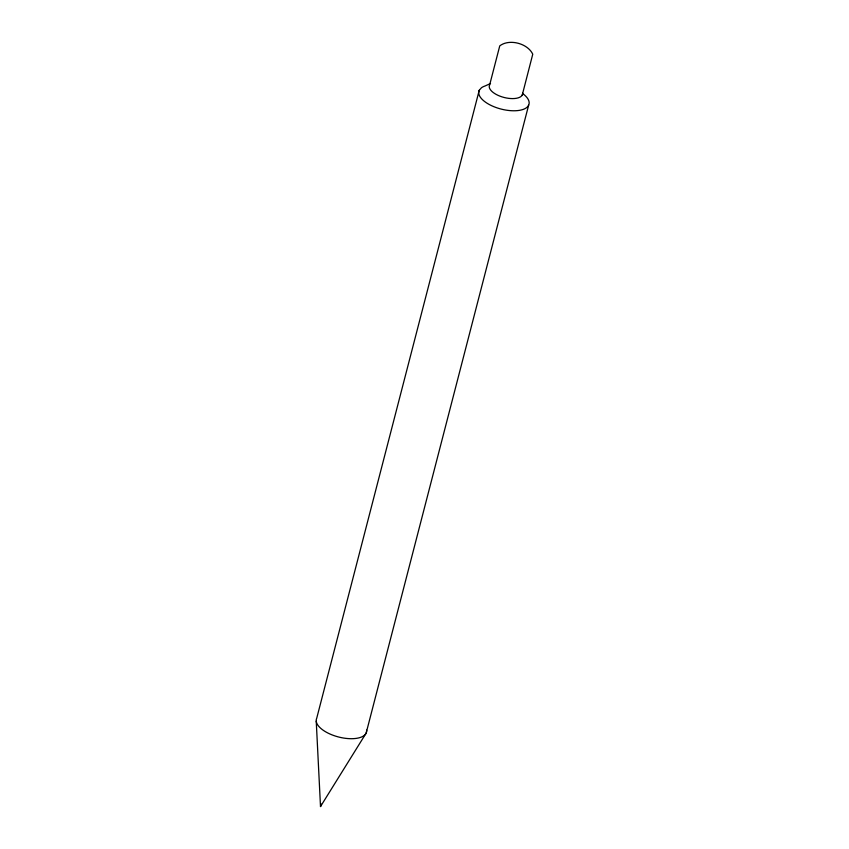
<?xml version="1.0" encoding="UTF-8"?>
<svg xmlns="http://www.w3.org/2000/svg" width="849" height="849" viewBox="0 0 849 849"><rect width="100%" height="100%" fill="white"/><g stroke="black" fill="none" stroke-linecap="round" stroke-linejoin="round"><path stroke-width="1.27" d="M490.52 83.52L485.087 85.972A25.884 11.663 14.5 0 0 481.394 87.808L479.229 90.312L316.719 718.254A25.884 11.663 14.5 0 0 339.6 737.25A25.884 11.663 14.5 0 0 366.609 730.119M316.242 721.268L320.508 806.55L321.166 803.982M522.231 95.109L532.758 54.198C527.685 43.363 509.262 38.492 499.753 45.888L489.671 84.836A17.16 7.737 14.5 0 0 504.264 97.518A17.16 7.737 14.5 0 0 522.676 93.135M528.64 105.202L366.142 733.133L320.508 806.55M523.451 94.143A25.884 11.663 14.5 0 1 509.973 110.603A25.884 11.663 14.5 0 1 479.229 90.312"/></g></svg>
